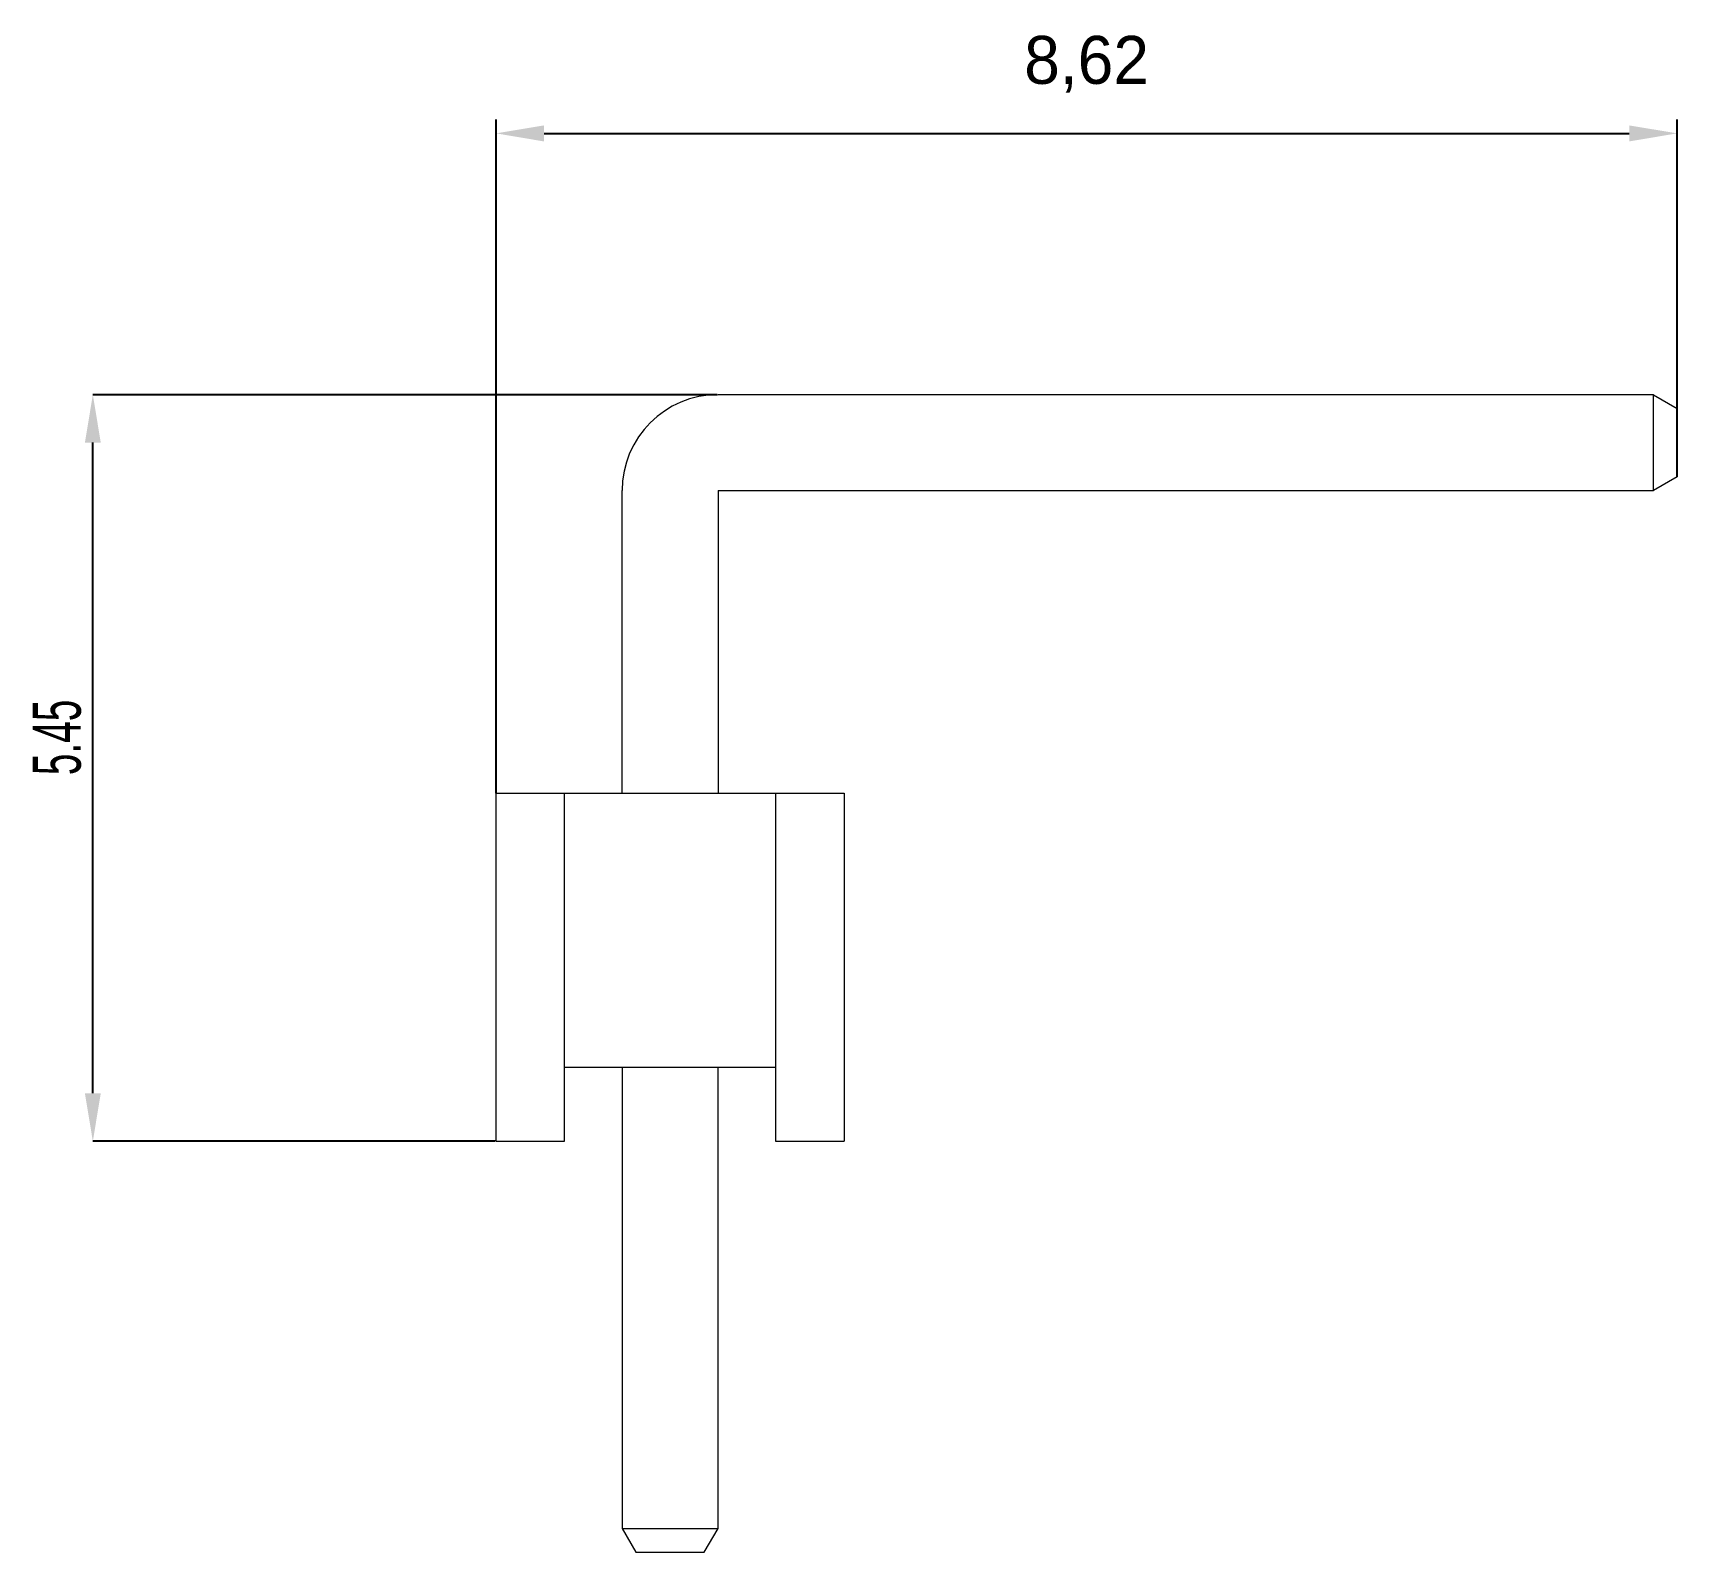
# Model space of a CAD drawing. Header units: millimetres. Extents: x 70 to 190, y 90 to 200.
import ezdxf

# ---------------------------------------------------------------- set-up
doc = ezdxf.new("R2010")
doc.units = ezdxf.units.MM
doc.header["$PDSIZE"] = -1
doc.styles.add('SLDTEXTSTYLE0', font='TXT', dxfattribs={"width": 0.605})
doc.dimstyles.new('ISO-25', dxfattribs={"dimtxt": 2.5, "dimasz": 2.5, "dimexe": 1.25, "dimexo": 0.625, "dimtad": 1, "dimtxsty": 'Standard', "dimcen": 2.5, "dimadec": 0, "dimazin": 0, "dimtfac": 1, "dimtmove": 0, "dimatfit": 3, "dimfxl": 1, "dimarcsym": 0})
doc.dimstyles.new('SLDDIMSTYLE0', dxfattribs={"dimtxt": 3.5, "dimasz": 3.5, "dimexe": 0, "dimexo": 0.0625, "dimgap": 0.875, "dimtad": 2, "dimlfac": 0.1, "dimrnd": 1e-09, "dimzin": 12, "dimdsep": 46, "dimtxsty": 'SLDTEXTSTYLE0', "dimsah": 1, "dimcen": 0.09, "dimadec": 0, "dimazin": 3, "dimtfac": 1, "dimtdec": 3, "dimtofl": 0, "dimtmove": 0, "dimatfit": 3, "dimfxl": 1, "dimfrac": 2, "dimtolj": 1, "dimtzin": 12, "dimarcsym": 0})

# ---------------------------------------------------------------- blocks, each defined once
blk = doc.blocks.new('_D_2')
at = {"color": 0, "linetype": 'Continuous', "lineweight": -2, "transparency": 16777216}
for p, q in [((119.61, 174.05), (74.04, 174.05)), ((74.04, 123.05), (74.04, 170.55)), ((103.41, 119.55), (74.04, 119.55))]:
    blk.add_line(p, q, dxfattribs=at)
at = {"color": 0, "linetype": 'Continuous', "transparency": 16777216}
for points in [[(73.46, 170.55), (74.62, 170.55), (74.04, 174.05)], [(73.46, 123.05), (74.62, 123.05), (74.04, 119.55)]]:
    blk.add_solid(points, dxfattribs=at)
at = {"layer": 'Defpoints', "color": 0, "linetype": 'Continuous', "transparency": 16777216}
for p in [(74.04, 174.05), (119.67, 174.05), (103.47, 119.55)]:
    blk.add_point(p, dxfattribs=at)
at = {"color": 0, "linetype": 'Continuous', "lineweight": 0, "transparency": 16777216, "insert": (69.66, 149.03), "char_height": 3.5, "attachment_point": 2, "rotation": 90, "style": 'SLDTEXTSTYLE0'}
blk.add_mtext('\\A1;5.45', dxfattribs=at)
blk = doc.blocks.new('*D6')
at = {"color": 0, "lineweight": -2, "transparency": 16777216}
for p, q in [((103.47, 144.96), (103.47, 194.13)), ((189.67, 168.06), (189.67, 194.13)), ((106.97, 193.13), (186.17, 193.13))]:
    blk.add_line(p, q, dxfattribs=at)
at = {"color": 0, "transparency": 16777216}
for points in [[(106.97, 193.71), (106.97, 192.54), (103.47, 193.13)], [(186.17, 193.71), (186.17, 192.54), (189.67, 193.13)]]:
    blk.add_solid(points, dxfattribs=at)
at = {"layer": 'Defpoints', "color": 0, "transparency": 16777216}
for p in [(189.67, 193.13), (189.67, 168.05), (103.47, 144.95)]:
    blk.add_point(p, dxfattribs=at)
at = {"color": 0, "transparency": 16777216, "insert": (146.57, 198.17), "char_height": 3.5, "attachment_point": 5}
blk.add_mtext('8,62', dxfattribs=at)

msp = doc.modelspace()

# ---------------------------------------------------------------- linework, layer by layer
at = {"color": 7, "linetype": 'Continuous', "lineweight": 15}
for p, q in [((187.937, 174.053), (119.669, 174.053)), ((187.937, 167.053), (187.937, 174.053)), ((187.937, 174.053), (189.669, 173.053)), ((189.669, 173.053), (189.669, 168.053)), ((189.669, 168.053), (187.937, 167.053)), ((112.669, 144.953), (112.669, 167.053)), ((119.669, 167.053), (119.669, 144.953)), ((119.669, 167.053), (187.937, 167.053)), ((103.469, 144.953), (108.469, 144.953)), ((103.469, 119.553), (103.469, 144.953)), ((108.469, 124.953), (108.469, 144.953)), ((108.469, 144.953), (123.869, 144.953)), ((123.869, 144.953), (123.869, 124.953)), ((123.869, 144.953), (128.869, 144.953)), ((128.869, 144.953), (128.869, 119.553)), ((108.469, 124.953), (123.869, 124.953)), ((108.469, 119.553), (108.469, 124.953)), ((112.669, 124.953), (112.669, 91.285)), ((119.669, 91.285), (119.669, 124.953)), ((123.869, 124.953), (123.869, 119.553)), ((103.469, 119.553), (108.469, 119.553)), ((123.869, 119.553), (128.869, 119.553)), ((112.669, 91.285), (119.669, 91.285)), ((112.669, 91.285), (113.669, 89.553)), ((118.669, 89.553), (119.669, 91.285)), ((113.669, 89.553), (118.669, 89.553))]:
    msp.add_line(p, q, dxfattribs=at)
msp.add_arc((119.669, 167.053), 7, 90, 180, dxfattribs=at)

# ---------------------------------------------------------------- dimensions: what is measured, and where the dimension line sits
dim = msp.add_linear_dim(base=(189.669, 193.127), p1=(103.469, 144.953), p2=(189.669, 168.053), dimstyle='ISO-25', override={"dimtxt": 3.5, "dimasz": 3.5, "dimexe": 1, "dimexo": 0.01, "dimgap": 3, "dimtih": 1, "dimtoh": 1, "dimlfac": 0.1, "dimzin": 0, "dimadec": 2, "dimtdec": 3, "dimtzin": 0})
dim.commit()
dim.dimension.update_dxf_attribs({"geometry": '*D6', "text_midpoint": (146.569, 198.169)})
at = {"color": 7, "linetype": 'Continuous', "lineweight": 0}
dim = msp.add_linear_dim(base=(74.039, 174.053), p1=(103.469, 119.553), p2=(119.669, 174.053), angle=90, dimstyle='SLDDIMSTYLE0', dxfattribs=at)
dim.commit()
dim.dimension.update_dxf_attribs({"geometry": '_D_2', "text_midpoint": (74.039, 149.028), "dimtype": 160})

doc.saveas('drawing.dxf')
